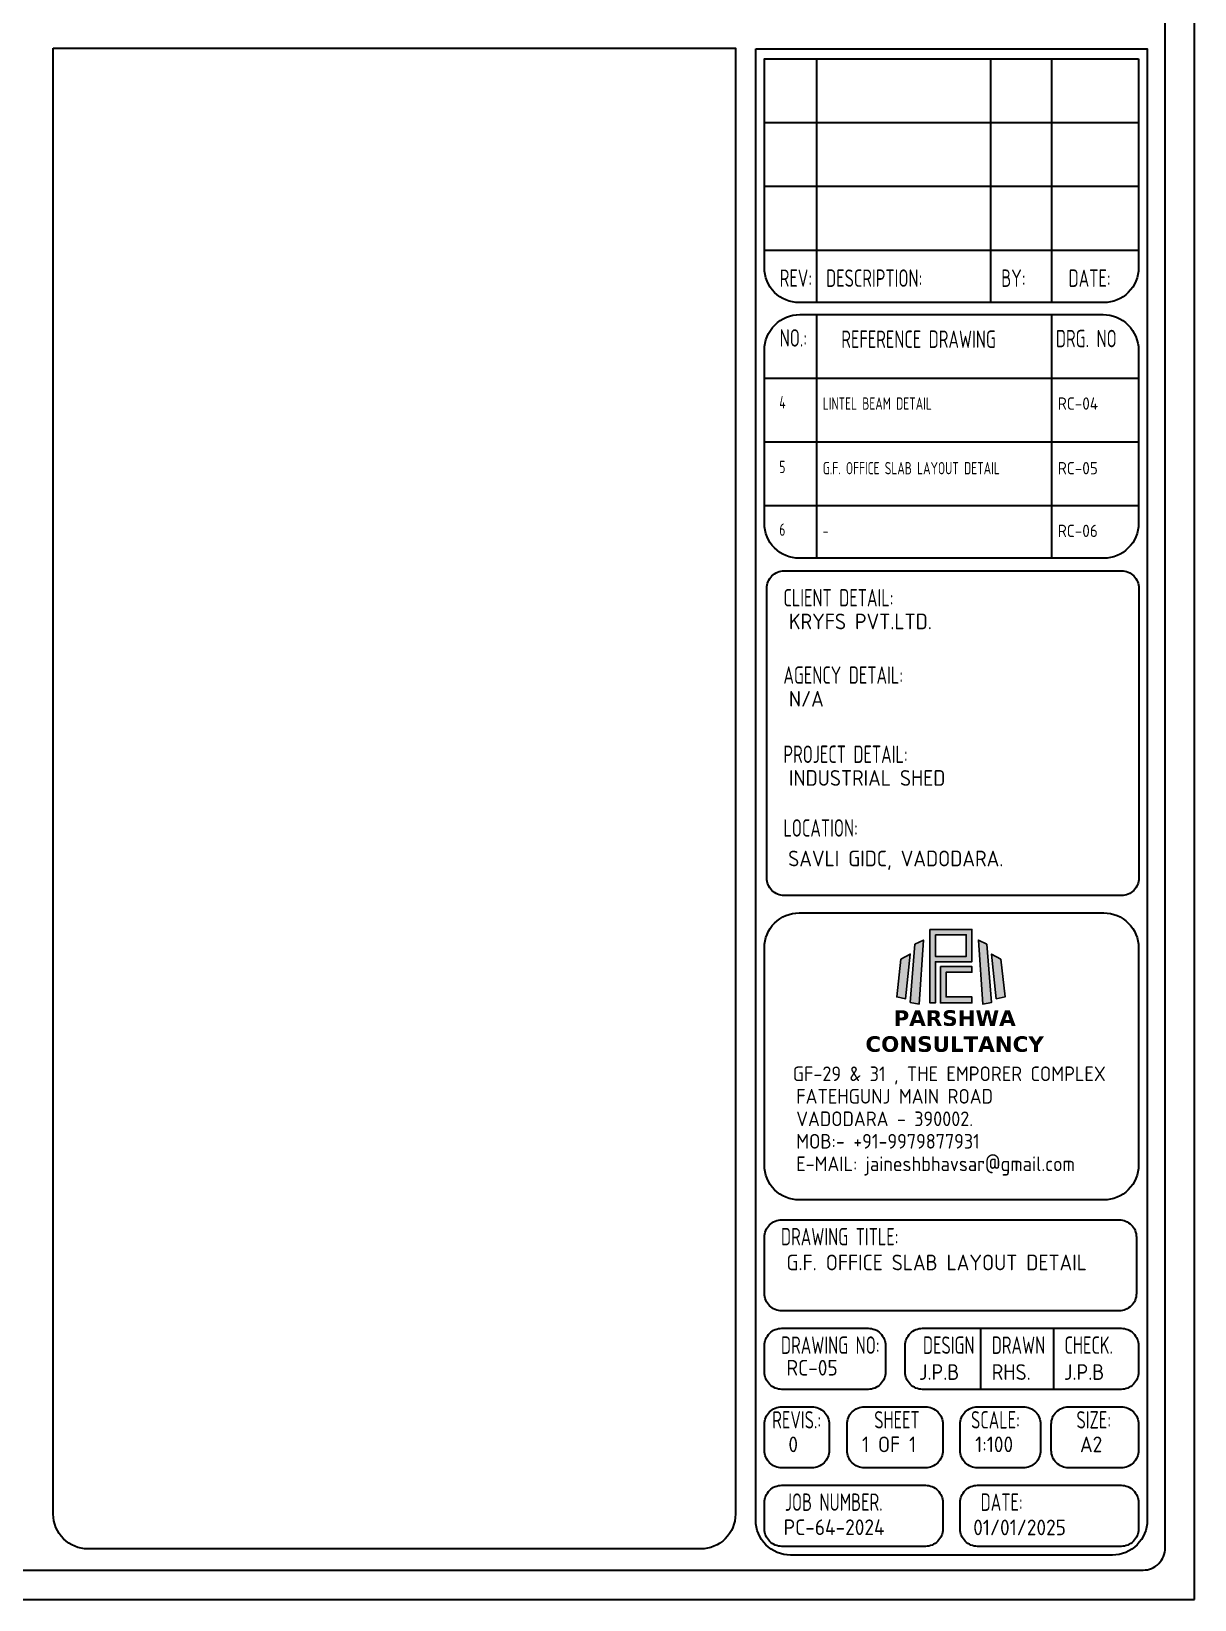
# Model space of a CAD drawing. Header units: inches. Extents: x -605 to 2991212, y -2872845 to 0.
# Drawn here: x 2818042 to 2852874, y -2719745 to -2672784 of the extents above; entities that cross this region are included whole.
import ezdxf

# ---------------------------------------------------------------- set-up
doc = ezdxf.new("R2010")
doc.units = ezdxf.units.IN
doc.header["$LTSCALE"] = 600
doc.header["$MEASUREMENT"] = 0
doc.layers.add('rSHEET', color=2, linetype='Continuous', lineweight=30)
doc.styles.get("Standard").update_dxf_attribs({"font": 'arial.ttf'})
doc.styles.add('TEXT3', font='geniso.shx')
doc.styles.add('TEXT3 0.75NA', font='geniso.shx', dxfattribs={"width": 0.75})

# ---------------------------------------------------------------- blocks, each defined once
blk = doc.blocks.new('Q')
at = {"linetype": 'Continuous', "ltscale": 0.5}
h = blk.add_hatch(color=152, dxfattribs=at)
h.dxf.hatch_style = 1
h.paths.add_polyline_path([(9.79, 19.18), (9.79, 9.76), (10.5, 9.76), (10.5, 15.05), (15.19, 15.05), (15.19, 19.18)])
h.paths.add_polyline_path([(10.5, 18.5), (10.5, 15.72), (14.45, 15.72), (14.45, 18.5)], flags=16)
h = blk.add_hatch(color=10, dxfattribs=at)
h.dxf.hatch_style = 1
h.paths.add_polyline_path([(7.87, 17.31), (7.27, 9.83), (8.41, 9.62), (8.96, 17.82)])
h.paths.add_polyline_path([(17.1, 17.31), (17.7, 9.83), (16.56, 9.62), (16.01, 17.82)])
h = blk.add_hatch(color=152, dxfattribs=at)
h.dxf.hatch_style = 1
h.paths.add_polyline_path([(6.07, 15.37), (5.53, 10.52), (6.67, 10.29), (7.27, 16.02)])
h.paths.add_polyline_path([(18.9, 15.37), (19.44, 10.52), (18.3, 10.29), (17.7, 16.02)])
h = blk.add_hatch(color=152, dxfattribs=at)
h.dxf.hatch_style = 1
h.paths.add_polyline_path([(11.15, 14.43), (11.15, 9.76), (15.19, 9.76), (15.19, 10.52), (11.87, 10.52), (11.87, 13.69), (15.19, 13.69), (15.19, 14.43)])
at = {"color": 152, "linetype": 'Continuous'}
for points in [[(9.79, 19.18), (9.79, 9.76), (10.5, 9.76), (10.5, 15.05), (15.19, 15.05), (15.19, 19.18), (9.79, 19.18)], [(10.5, 18.5), (10.5, 15.72), (14.45, 15.72), (14.45, 18.5), (10.5, 18.5)], [(6.07, 15.37), (5.53, 10.52), (6.67, 10.29), (7.27, 16.02), (6.07, 15.37)], [(11.15, 14.43), (11.15, 9.76), (15.19, 9.76), (15.19, 10.52), (11.87, 10.52), (11.87, 13.69), (15.19, 13.69), (15.19, 14.43), (11.15, 14.43)], [(18.9, 15.37), (19.44, 10.52), (18.3, 10.29), (17.7, 16.02), (18.9, 15.37)]]:
    blk.add_lwpolyline(points, dxfattribs=at)
at = {"color": 10, "linetype": 'Continuous'}
for points in [[(7.87, 17.31), (7.27, 9.83), (8.41, 9.62), (8.96, 17.82), (7.87, 17.31)], [(17.1, 17.31), (17.7, 9.83), (16.56, 9.62), (16.01, 17.82), (17.1, 17.31)]]:
    blk.add_lwpolyline(points, dxfattribs=at)
at = {"linetype": 'Continuous', "insert": (1.32, 8.82), "char_height": 2, "attachment_point": 1}
blk.add_mtext_dynamic_manual_height_columns('\\pxqc;{\\fVerdana|b1|i0|c0|p34;\\C152;PARSHWA\\PCONSULTANCY }', width=23.282, gutter_width=1, heights=[6.3], dxfattribs=at)

msp = doc.modelspace()

# ---------------------------------------------------------------- linework, layer by layer
at = {"layer": 'rSHEET'}
for p, q in [((2841555.7, -2673611.7), (2841555.7, -2680905.5)), ((2846765.6, -2673611.7), (2846765.6, -2680905.5)), ((2848589, -2673611.7), (2848589, -2680905.5)), ((2851193.9, -2675522), (2839992.7, -2675522)), ((2851193.9, -2677432.3), (2839992.7, -2677432.3)), ((2851193.9, -2679342.5), (2839992.7, -2679342.5)), ((2841555.7, -2681266), (2841555.7, -2688559.8)), ((2848589, -2681266), (2848589, -2688559.8)), ((2851193.9, -2683176.3), (2839992.7, -2683176.3)), ((2851193.9, -2685086.6), (2839992.7, -2685086.6)), ((2851193.9, -2686996.8), (2839992.7, -2686996.8)), ((2846458.6, -2711619.5), (2846458.6, -2713449)), ((2848650.3, -2711619.5), (2848650.3, -2713449))]:
    msp.add_line(p, q, dxfattribs=at)
msp.add_lwpolyline([(2852874.4, -2719745.2), (2852874.4, -2626902.4), (2787227.9, -2626902.4), (2787227.9, -2719745.2)], close=True, dxfattribs=at)
for points in [[(2851991.8, -2718197.8), (2851991.8, -2628449.8, 0.4142136), (2851328.7, -2627786.7), (2788773.7, -2627786.7, 0.4142136), (2788110.5, -2628449.8), (2788110.5, -2718197.8, 0.4142136), (2788773.7, -2718861), (2851328.7, -2718861, 0.4142136)], [(2818698, -2673285), (2839124.5, -2673285), (2839124.5, -2717186.3, -0.4142136), (2838082.5, -2718228.3), (2819739.9, -2718228.3, -0.4142136), (2818698, -2717186.3)], [(2839732.2, -2673309), (2851454.4, -2673309), (2851454.4, -2717368.6, -0.4142136), (2850412.5, -2718410.5), (2840774.2, -2718410.5, -0.4142136), (2839732.2, -2717368.6)], [(2851193.9, -2673611.7), (2851193.9, -2679863.5, -0.4142136), (2850152, -2680905.5), (2841034.7, -2680905.5, -0.4142136), (2839992.7, -2679863.5), (2839992.7, -2673611.7)], [(2851193.9, -2682328.8), (2851193.9, -2687517.8, -0.4142136), (2850152, -2688559.8), (2841034.7, -2688559.8, -0.4142136), (2839992.7, -2687517.8), (2839992.7, -2682328.8, -0.4142136), (2841055.6, -2681266), (2850131.1, -2681266, -0.4142136)], [(2850684.9, -2698659.2), (2840586.5, -2698659.2, -0.4142136), (2840065.6, -2698138.2), (2840065.6, -2689460.4, -0.4142136), (2840586.5, -2688939.5), (2850684.9, -2688939.5, -0.4142136), (2851205.8, -2689460.4), (2851205.8, -2698138.2, -0.4142136)], [(2841034.7, -2699180.2), (2850152, -2699180.2, -0.4142136), (2851193.9, -2700222.1), (2851193.9, -2706734.5, -0.4142136), (2850152, -2707776.4), (2841034.7, -2707776.4, -0.4142136), (2839992.7, -2706734.5), (2839992.7, -2700222.1, -0.4142136)], [(2850609.8, -2711098.5), (2840513.7, -2711098.5, -0.4142136), (2839992.7, -2710577.5), (2839992.7, -2708891, -0.4142136), (2840513.7, -2708370), (2850609.8, -2708370, -0.4142136), (2851130.8, -2708891), (2851130.8, -2710577.5, -0.4142136)], [(2843098, -2713449), (2840513.7, -2713449, -0.4142136), (2839992.7, -2712928), (2839992.7, -2712140.4, -0.4142136), (2840513.7, -2711619.5), (2843098, -2711619.5, -0.4142136), (2843619, -2712140.4), (2843619, -2712928, -0.4142136)], [(2850672.9, -2713449), (2844727.7, -2713449, -0.4142136), (2844206.7, -2712928), (2844206.7, -2712140.4, -0.4142136), (2844727.7, -2711619.5), (2850672.9, -2711619.5, -0.4142136), (2851193.9, -2712140.4), (2851193.9, -2712928, -0.4142136)], [(2840513.7, -2713970), (2841410.1, -2713970, -0.4142136), (2841931, -2714491), (2841931, -2715278.5, -0.4142136), (2841410.1, -2715799.5), (2840513.7, -2715799.5, -0.4142136), (2839992.7, -2715278.5), (2839992.7, -2714491, -0.4142136)], [(2842987.6, -2713970), (2844811.9, -2713970, -0.4142136), (2845332.8, -2714491), (2845332.8, -2715278.5, -0.4142136), (2844811.9, -2715799.5), (2842987.6, -2715799.5, -0.4142136), (2842466.6, -2715278.5), (2842466.6, -2714491, -0.4142136)], [(2846374.8, -2713970), (2847742.4, -2713970, -0.4142136), (2848263.4, -2714491), (2848263.4, -2715278.5, -0.4142136), (2847742.4, -2715799.5), (2846374.8, -2715799.5, -0.4142136), (2845853.8, -2715278.5), (2845853.8, -2714491, -0.4142136)], [(2849102.6, -2713970), (2850672.9, -2713970, -0.4142136), (2851193.9, -2714491), (2851193.9, -2715278.5, -0.4142136), (2850672.9, -2715799.5), (2849102.6, -2715799.5, -0.4142136), (2848581.6, -2715278.5), (2848581.6, -2714491, -0.4142136)], [(2844811.9, -2718150), (2840513.7, -2718150, -0.4142136), (2839992.7, -2717629.1), (2839992.7, -2716841.5, -0.4142136), (2840513.7, -2716320.5), (2844811.9, -2716320.5, -0.4142136), (2845332.8, -2716841.5), (2845332.8, -2717629.1, -0.4142136)], [(2850672.9, -2718150), (2846374.8, -2718150, -0.4142136), (2845853.8, -2717629.1), (2845853.8, -2716841.5, -0.4142136), (2846374.8, -2716320.5), (2850672.9, -2716320.5, -0.4142136), (2851193.9, -2716841.5), (2851193.9, -2717629.1, -0.4142136)]]:
    msp.add_lwpolyline(points, format="xyb", close=True, dxfattribs=at)

# ---------------------------------------------------------------- block references
at = {"linetype": 'Continuous', "xscale": 233.4541148233145, "yscale": 233.4541148233145, "zscale": 233.4541148233145}
msp.add_blockref('Q', (2842661.4, -2704155.5), dxfattribs=at)

# ---------------------------------------------------------------- texts
at = {"layer": 'rSHEET', "style": 'TEXT3 0.75NA', "width": 0.75}
for s, height, p in [('REV:', 520.99, (2840449.3, -2680434.4)), ('DESCRIPTION:', 520.985, (2841838.1, -2680434.4)), ('BY:', 520.99, (2847084.2, -2680434.4)), ('DATE:', 520.99, (2849099.6, -2680434.4)), ('NO.:', 520.99, (2840449.3, -2682224.5)), ('REFERENCE DRAWING', 520.985, (2842294, -2682262.5)), ('DRG. NO', 520.99, (2848719.6, -2682243.4)), ('5', 368.4, (2840439, -2686011.3)), ('G.F. OFFICE SLAB LAYOUT DETAIL', 368.374, (2841740.2, -2686048.7)), ('6', 368.4, (2840439, -2687888.2)), ('-', 368.4, (2841740.2, -2687925.6)), ('CLIENT DETAIL:', 520.985, (2840560, -2690005)), ('AGENCY DETAIL:', 520.985, (2840560, -2692320.9)), ('PROJECT DETAIL:', 520.985, (2840560, -2694691.3)), ('LOCATION:', 520.99, (2840560, -2696898.2)), ('DRAWING TITLE:', 520.985, (2840487.1, -2709135.8)), ('DRAWING NO:', 520.985, (2840487.1, -2712385.3)), ('DESIGN', 520.99, (2844739.2, -2712385.3)), ('DRAWN', 520.99, (2846798.1, -2712385.3)), ('CHECK.', 520.99, (2848976.5, -2712385.3)), ('REVIS.:', 520.99, (2840226.2, -2714621.2)), ('SHEET', 520.99, (2843280.5, -2714621.2)), ('SCALE:', 520.99, (2846178.9, -2714621.2)), ('SIZE:', 520.99, (2849337, -2714621.2)), ('JOB NUMBER.', 520.985, (2840604.9, -2717086.3)), ('DATE:', 520.99, (2846466, -2717086.3))]:
    msp.add_text(s, height=height, dxfattribs=at).set_placement(p)
at = {"layer": 'rSHEET', "color": 1, "style": 'TEXT3 0.75NA', "width": 0.75}
for s, height, p in [('4', 368.4, (2840439, -2684075.7)), ('LINTEL BEAM DETAIL', 368.374, (2841740.2, -2684113.1))]:
    msp.add_text(s, height=height, dxfattribs=at).set_placement(p)
at = {"layer": 'rSHEET', "color": 1, "style": 'TEXT3 0.75NA'}
msp.add_text('RC-04', height=368.37, dxfattribs=at).set_placement((2848773.5, -2684113.1))
at = {"layer": 'rSHEET'}
for s, height, style, p in [('RC-05', 368.37, 'TEXT3 0.75NA', (2848773.5, -2686048.7)), ('RC-06', 368.37, 'TEXT3 0.75NA', (2848773.5, -2687925.6)), ('KRYFS PVT.LTD.', 468.887, 'TEXT3', (2840725.9, -2690688.6)), ('N/A', 468.89, 'TEXT3', (2840725.9, -2693004.6)), ('INDUSTRIAL SHED', 468.887, 'TEXT3', (2840725.9, -2695375)), ('SAVLI GIDC, VADODARA.', 468.887, 'TEXT3', (2840703.3, -2697786.6)), ('G.F. OFFICE SLAB LAYOUT DETAIL', 468.887, 'TEXT3', (2840653.1, -2709883.7)), ('RC-05', 468.89, 'TEXT3', (2840653.1, -2713035.7)), ('J.P.B', 468.89, 'TEXT3', (2844618.5, -2713164.7)), ('RHS.', 468.89, 'TEXT3', (2846797.7, -2713164.7)), ('J.P.B', 468.89, 'TEXT3', (2848960.1, -2713164.7)), ('0', 468.9, 'TEXT3', (2840709.8, -2715330.1)), ('1 OF 1', 468.89, 'TEXT3', (2842913.8, -2715330.1)), ('1:100', 468.89, 'TEXT3', (2846303.5, -2715330.1)), ('A2', 468.89, 'TEXT3', (2849442.2, -2715330.1)), ('PC-64-2024', 468.89, 'TEXT3', (2840565.2, -2717811.3)), ('01/01/2025', 468.89, 'TEXT3', (2846244.5, -2717817.6))]:
    msp.add_text(s, height=height, dxfattribs=dict(at, style=style)).set_placement(p)
at = {"layer": 'rSHEET', "lineweight": 13, "style": 'TEXT3'}
for s, p in [('GF-29 & 31 , THE EMPORER COMPLEX', (2840842.6, -2704218.9)), ('FATEHGUNJ MAIN ROAD', (2840943.6, -2704892.7)), ('VADODARA - 390002.', (2840943.6, -2705566.5)), ('MOB:- +91-9979877931', (2840943.6, -2706240.2)), ('E-MAIL: jaineshbhavsar@gmail.com', (2840943.6, -2706914))]:
    msp.add_text(s, height=438.961, dxfattribs=at).set_placement(p)

doc.saveas('drawing.dxf')
